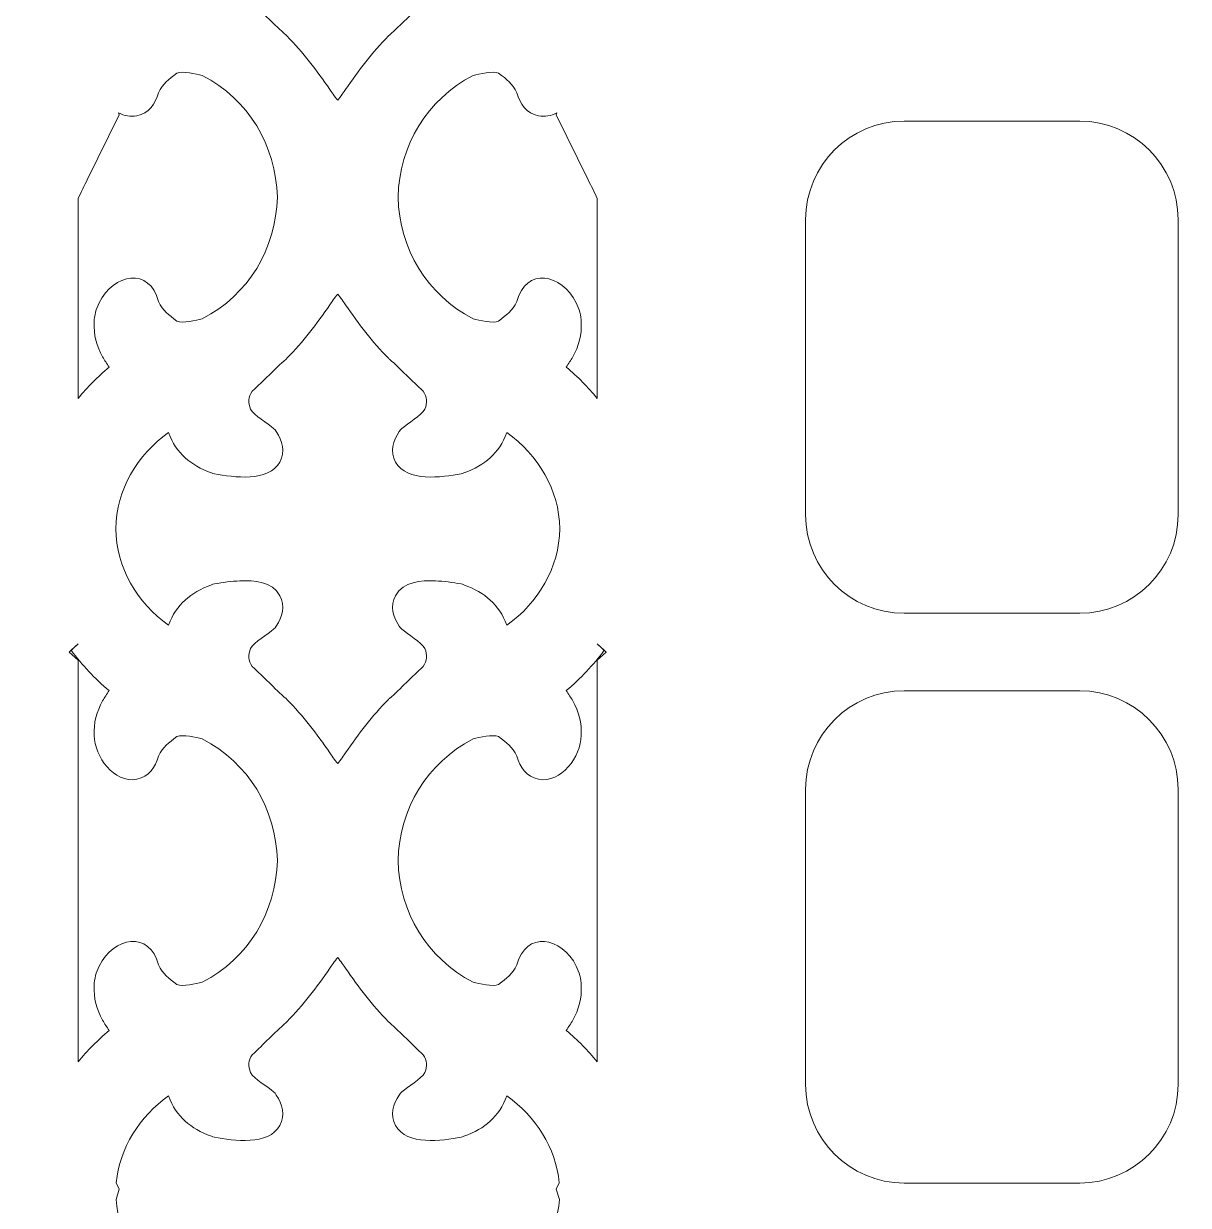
# Model space of a CAD drawing. Header units: centimetres. Extents: x -44 to 44, y -59 to 59.
# Drawn here: x 28.9 to 35.86, y 15.88 to 22.94 of the extents above; entities that cross this region are included whole.
import ezdxf

# ---------------------------------------------------------------- set-up
doc = ezdxf.new("R2010")
doc.units = ezdxf.units.CM
doc.header["$MEASUREMENT"] = 0
doc.layers.add('layer 1', color=7, linetype='Continuous')

msp = doc.modelspace()

# ---------------------------------------------------------------- linework, layer by layer
at = {"layer": 'layer 1', "lineweight": 9}
for points, knots in [([(30.08434, 40.20062), (30.08434, 40.20062), (31.473, 40.20062), (31.473, 40.20062), (31.473, 40.20062), (31.9095, 40.20062), (32.26656, 39.84353), (32.26656, 39.40706), (32.26656, 39.40706), (32.26656, 39.40706), (32.26656, 39.40703), (32.26656, 39.40703), (32.26656, 39.40703), (32.26656, 39.04851), (32.02562, 38.74361), (31.69766, 38.64611), (31.69766, 38.64611), (31.69766, 38.64611), (31.72961, 38.61347), (31.72961, 38.61347), (31.72961, 38.61347), (31.72961, 38.61347), (32.08043, 38.25529), (32.08043, 38.25529), (32.08043, 38.25529), (32.08043, 38.25529), (44.40501, 25.67166), (44.40501, 25.67166), (44.40501, 25.67166), (44.40501, 25.67166), (44.40501, 24.60024), (44.40501, 24.60024), (44.40501, 24.60024), (44.40501, 24.29754), (44.16516, 24.05216), (43.8693, 24.05216), (43.8693, 24.05216), (43.8693, 22.15794), (44.40501, 19.21851), (44.40501, 18.42731), (44.40501, 18.42731), (44.40501, 18.42731), (44.40501, 16.84461), (44.40501, 16.84461), (44.40501, 16.84461), (44.40501, 16.05341), (43.8693, 13.11399), (43.8693, 11.21976), (43.8693, 11.21976), (44.16516, 11.21976), (44.40501, 10.97439), (44.40501, 10.67169), (44.40501, 10.67169), (44.40501, 10.67169), (44.40501, 9.60026), (44.40501, 9.60026), (44.40501, 9.60026), (44.40501, 9.60026), (43.8693, 9.60026), (43.8693, 9.60026), (43.8693, 9.60026), (43.8693, 9.60026), (43.34953, 9.60026), (43.34953, 9.60026), (43.34953, 9.60026), (43.34953, 9.60026), (42.69452, 9.59985), (42.69452, 9.59985), (42.69452, 9.59985), (42.69452, 9.59985), (42.69452, 18.54141), (42.69452, 18.54141), (42.69452, 18.54141), (42.69452, 18.54141), (42.09452, 18.54141), (42.09452, 18.54141), (42.09452, 18.54141), (42.09452, 18.54141), (42.09452, 9.59946), (42.09452, 9.59946), (42.09452, 9.59946), (42.09452, 9.59946), (19.44641, 9.58509), (19.44641, 9.58509), (19.44641, 9.58509), (19.44641, 9.58509), (19.44641, 18.54141), (19.44641, 18.54141), (19.44641, 18.54141), (19.44641, 18.54141), (18.84641, 18.54141), (18.84641, 18.54141), (18.84641, 18.54141), (18.84641, 18.54141), (18.84641, 9.5847), (18.84641, 9.5847), (18.84641, 9.5847), (18.84641, 9.5847), (18.20016, 9.58429), (18.20016, 9.58429), (18.20016, 9.58429), (18.20016, 9.58429), (17.67163, 9.58429), (17.67163, 9.58429), (17.67163, 9.58429), (17.67163, 9.58429), (17.13591, 9.58429), (17.13591, 9.58429), (17.13591, 9.58429), (17.13591, 9.58429), (17.13591, 10.65572), (17.13591, 10.65572), (17.13591, 10.65572), (17.13591, 10.95842), (17.37576, 11.2038), (17.67163, 11.2038), (17.67163, 11.2038), (17.67163, 13.09802), (17.13591, 16.03744), (17.13591, 16.82865), (17.13591, 16.82865), (17.13591, 16.82865), (17.13591, 18.41134), (17.13591, 18.41134), (17.13591, 18.41134), (17.13591, 19.20255), (17.67163, 22.14197), (17.67163, 24.03619), (17.67163, 24.03619), (17.37576, 24.03619), (17.13591, 24.28157), (17.13591, 24.58427), (17.13591, 24.58427), (17.13591, 24.58427), (17.13591, 25.6557), (17.13591, 25.6557), (17.13591, 25.6557), (17.13591, 25.6557), (29.77618, 38.56084), (29.77618, 38.56084), (29.77618, 38.56084), (29.77618, 38.56084), (29.85968, 38.64613), (29.85968, 38.64613), (29.85968, 38.64613), (29.5317, 38.74363), (29.29078, 39.04849), (29.29078, 39.40703), (29.29078, 39.40703), (29.29078, 39.40703), (29.29078, 39.40706), (29.29078, 39.40706), (29.29078, 39.40706), (29.29078, 39.84353), (29.64784, 40.20062), (30.08434, 40.20062)], [0, 0, 0, 0, 0.025, 0.025, 0.025, 0.025, 0.05, 0.05, 0.05, 0.05, 0.075, 0.075, 0.075, 0.075, 0.1, 0.1, 0.1, 0.1, 0.125, 0.125, 0.125, 0.125, 0.15, 0.15, 0.15, 0.15, 0.175, 0.175, 0.175, 0.175, 0.2, 0.2, 0.2, 0.2, 0.225, 0.225, 0.225, 0.225, 0.25, 0.25, 0.25, 0.25, 0.275, 0.275, 0.275, 0.275, 0.3, 0.3, 0.3, 0.3, 0.325, 0.325, 0.325, 0.325, 0.35, 0.35, 0.35, 0.35, 0.375, 0.375, 0.375, 0.375, 0.4, 0.4, 0.4, 0.4, 0.425, 0.425, 0.425, 0.425, 0.45, 0.45, 0.45, 0.45, 0.475, 0.475, 0.475, 0.475, 0.5, 0.5, 0.5, 0.5, 0.525, 0.525, 0.525, 0.525, 0.55, 0.55, 0.55, 0.55, 0.575, 0.575, 0.575, 0.575, 0.6, 0.6, 0.6, 0.6, 0.625, 0.625, 0.625, 0.625, 0.65, 0.65, 0.65, 0.65, 0.675, 0.675, 0.675, 0.675, 0.7, 0.7, 0.7, 0.7, 0.725, 0.725, 0.725, 0.725, 0.75, 0.75, 0.75, 0.75, 0.775, 0.775, 0.775, 0.775, 0.8, 0.8, 0.8, 0.8, 0.825, 0.825, 0.825, 0.825, 0.85, 0.85, 0.85, 0.85, 0.875, 0.875, 0.875, 0.875, 0.9, 0.9, 0.9, 0.9, 0.925, 0.925, 0.925, 0.925, 0.95, 0.95, 0.95, 0.95, 1, 1, 1, 1]), ([(30.77867, 25.28657), (30.7611, 25.26587), (30.73995, 25.2348), (30.73157, 25.22261), (30.73157, 25.22261), (30.65269, 25.10801), (30.57347, 25.00161), (30.47458, 24.90291), (30.47458, 24.90291), (30.47458, 24.90291), (30.47231, 24.90064), (30.47231, 24.90064), (30.47231, 24.90064), (30.47231, 24.90064), (30.46991, 24.89852), (30.46991, 24.89852), (30.46991, 24.89852), (30.40007, 24.83672), (30.33722, 24.76847), (30.2679, 24.70601), (30.2679, 24.70601), (30.24424, 24.67071), (30.24143, 24.63932), (30.25828, 24.59897), (30.25828, 24.59897), (30.27848, 24.56154), (30.36176, 24.51392), (30.39536, 24.48339), (30.39536, 24.48339), (30.39536, 24.48339), (30.4044, 24.47518), (30.4044, 24.47518), (30.4044, 24.47518), (30.4044, 24.47518), (30.41136, 24.46513), (30.41136, 24.46513), (30.41136, 24.46513), (30.44895, 24.41089), (30.46729, 24.34474), (30.43343, 24.28333), (30.43343, 24.28333), (30.36662, 24.16215), (30.15561, 24.19168), (30.04176, 24.21366), (30.04176, 24.21366), (30.04176, 24.21366), (30.03287, 24.21538), (30.03287, 24.21538), (30.03287, 24.21538), (30.03287, 24.21538), (30.02441, 24.21855), (30.02441, 24.21855), (30.02441, 24.21855), (29.89796, 24.26601), (29.81668, 24.33272), (29.76788, 24.45977), (29.76788, 24.45977), (29.58173, 24.32655), (29.45479, 24.11661), (29.45254, 23.88519), (29.45254, 23.88519), (29.45479, 23.65189), (29.58173, 23.44179), (29.76788, 23.30856), (29.76788, 23.30856), (29.81668, 23.43561), (29.89793, 23.50232), (30.02441, 23.54979), (30.02441, 23.54979), (30.02441, 23.54979), (30.03287, 23.55296), (30.03287, 23.55296), (30.03287, 23.55296), (30.03287, 23.55296), (30.04176, 23.55467), (30.04176, 23.55467), (30.04176, 23.55467), (30.09156, 23.56429), (30.14428, 23.57106), (30.19487, 23.57338), (30.19487, 23.57338), (30.28001, 23.57726), (30.38704, 23.56918), (30.43343, 23.48499), (30.43343, 23.48499), (30.46729, 23.42357), (30.44895, 23.35744), (30.41134, 23.30321), (30.41134, 23.30321), (30.41134, 23.30321), (30.4044, 23.29318), (30.4044, 23.29318), (30.4044, 23.29318), (30.4044, 23.29318), (30.39536, 23.28497), (30.39536, 23.28497), (30.39536, 23.28497), (30.36178, 23.25444), (30.27848, 23.20678), (30.25826, 23.16934), (30.25826, 23.16934), (30.24143, 23.12901), (30.24424, 23.09762), (30.2679, 23.06233), (30.2679, 23.06233), (30.33722, 22.99986), (30.40007, 22.93161), (30.46991, 22.86981), (30.46991, 22.86981), (30.46991, 22.86981), (30.47231, 22.86769), (30.47231, 22.86769), (30.47231, 22.86769), (30.47231, 22.86769), (30.47458, 22.86542), (30.47458, 22.86542), (30.47458, 22.86542), (30.57347, 22.76672), (30.65269, 22.66033), (30.73157, 22.54573), (30.73157, 22.54573), (30.73995, 22.53354), (30.7611, 22.50246), (30.77867, 22.48176), (30.77867, 22.48176), (30.79624, 22.50246), (30.81739, 22.53354), (30.82577, 22.54573), (30.82577, 22.54573), (30.90465, 22.66033), (30.98387, 22.76672), (31.08276, 22.86542), (31.08276, 22.86542), (31.08276, 22.86542), (31.08503, 22.86769), (31.08503, 22.86769), (31.08503, 22.86769), (31.08503, 22.86769), (31.08743, 22.86981), (31.08743, 22.86981), (31.08743, 22.86981), (31.15727, 22.93161), (31.22012, 22.99986), (31.28944, 23.06233), (31.28944, 23.06233), (31.3131, 23.09762), (31.31591, 23.12901), (31.29908, 23.16934), (31.29908, 23.16934), (31.27886, 23.20678), (31.19556, 23.25444), (31.16198, 23.28497), (31.16198, 23.28497), (31.16198, 23.28497), (31.15294, 23.29318), (31.15294, 23.29318), (31.15294, 23.29318), (31.15294, 23.29318), (31.146, 23.30321), (31.146, 23.30321), (31.146, 23.30321), (31.10839, 23.35744), (31.09005, 23.42357), (31.12391, 23.48499), (31.12391, 23.48499), (31.1703, 23.56918), (31.27733, 23.57726), (31.36247, 23.57338), (31.36247, 23.57338), (31.41306, 23.57106), (31.46578, 23.56429), (31.51558, 23.55467), (31.51558, 23.55467), (31.51558, 23.55467), (31.52447, 23.55296), (31.52447, 23.55296), (31.52447, 23.55296), (31.52447, 23.55296), (31.53293, 23.54979), (31.53293, 23.54979), (31.53293, 23.54979), (31.65941, 23.50232), (31.74066, 23.43561), (31.78946, 23.30856), (31.78946, 23.30856), (31.97561, 23.44179), (32.10255, 23.65189), (32.1048, 23.88519), (32.1048, 23.88519), (32.10255, 24.11661), (31.97561, 24.32655), (31.78946, 24.45977), (31.78946, 24.45977), (31.74066, 24.33272), (31.65938, 24.26601), (31.53293, 24.21855), (31.53293, 24.21855), (31.53293, 24.21855), (31.52447, 24.21538), (31.52447, 24.21538), (31.52447, 24.21538), (31.52447, 24.21538), (31.51558, 24.21366), (31.51558, 24.21366), (31.51558, 24.21366), (31.40173, 24.19168), (31.19072, 24.16215), (31.12391, 24.28333), (31.12391, 24.28333), (31.09005, 24.34474), (31.10839, 24.41089), (31.14598, 24.46513), (31.14598, 24.46513), (31.14598, 24.46513), (31.15294, 24.47518), (31.15294, 24.47518), (31.15294, 24.47518), (31.15294, 24.47518), (31.16198, 24.48339), (31.16198, 24.48339), (31.16198, 24.48339), (31.19558, 24.51392), (31.27886, 24.56154), (31.29906, 24.59897), (31.29906, 24.59897), (31.31591, 24.63932), (31.3131, 24.67071), (31.28944, 24.70601), (31.28944, 24.70601), (31.22012, 24.76847), (31.15727, 24.83672), (31.08743, 24.89852), (31.08743, 24.89852), (31.08743, 24.89852), (31.08503, 24.90064), (31.08503, 24.90064), (31.08503, 24.90064), (31.08503, 24.90064), (31.08276, 24.90291), (31.08276, 24.90291), (31.08276, 24.90291), (30.98387, 25.00161), (30.90465, 25.10801), (30.82577, 25.22261), (30.82577, 25.22261), (30.81739, 25.2348), (30.79624, 25.26587), (30.77867, 25.28657)], [0, 0, 0, 0, 0.015873, 0.015873, 0.015873, 0.015873, 0.031746, 0.031746, 0.031746, 0.031746, 0.047619, 0.047619, 0.047619, 0.047619, 0.0634921, 0.0634921, 0.0634921, 0.0634921, 0.0793651, 0.0793651, 0.0793651, 0.0793651, 0.0952381, 0.0952381, 0.0952381, 0.0952381, 0.1111111, 0.1111111, 0.1111111, 0.1111111, 0.1269841, 0.1269841, 0.1269841, 0.1269841, 0.1428571, 0.1428571, 0.1428571, 0.1428571, 0.1587302, 0.1587302, 0.1587302, 0.1587302, 0.1746032, 0.1746032, 0.1746032, 0.1746032, 0.1904762, 0.1904762, 0.1904762, 0.1904762, 0.2063492, 0.2063492, 0.2063492, 0.2063492, 0.2222222, 0.2222222, 0.2222222, 0.2222222, 0.2380952, 0.2380952, 0.2380952, 0.2380952, 0.2539683, 0.2539683, 0.2539683, 0.2539683, 0.2698413, 0.2698413, 0.2698413, 0.2698413, 0.2857143, 0.2857143, 0.2857143, 0.2857143, 0.3015873, 0.3015873, 0.3015873, 0.3015873, 0.3174603, 0.3174603, 0.3174603, 0.3174603, 0.3333333, 0.3333333, 0.3333333, 0.3333333, 0.3492063, 0.3492063, 0.3492063, 0.3492063, 0.3650794, 0.3650794, 0.3650794, 0.3650794, 0.3809524, 0.3809524, 0.3809524, 0.3809524, 0.3968254, 0.3968254, 0.3968254, 0.3968254, 0.4126984, 0.4126984, 0.4126984, 0.4126984, 0.4285714, 0.4285714, 0.4285714, 0.4285714, 0.4444444, 0.4444444, 0.4444444, 0.4444444, 0.4603175, 0.4603175, 0.4603175, 0.4603175, 0.4761905, 0.4761905, 0.4761905, 0.4761905, 0.4920635, 0.4920635, 0.4920635, 0.4920635, 0.5079365, 0.5079365, 0.5079365, 0.5079365, 0.5238095, 0.5238095, 0.5238095, 0.5238095, 0.5396825, 0.5396825, 0.5396825, 0.5396825, 0.5555556, 0.5555556, 0.5555556, 0.5555556, 0.5714286, 0.5714286, 0.5714286, 0.5714286, 0.5873016, 0.5873016, 0.5873016, 0.5873016, 0.6031746, 0.6031746, 0.6031746, 0.6031746, 0.6190476, 0.6190476, 0.6190476, 0.6190476, 0.6349206, 0.6349206, 0.6349206, 0.6349206, 0.6507937, 0.6507937, 0.6507937, 0.6507937, 0.6666667, 0.6666667, 0.6666667, 0.6666667, 0.6825397, 0.6825397, 0.6825397, 0.6825397, 0.6984127, 0.6984127, 0.6984127, 0.6984127, 0.7142857, 0.7142857, 0.7142857, 0.7142857, 0.7301587, 0.7301587, 0.7301587, 0.7301587, 0.7460317, 0.7460317, 0.7460317, 0.7460317, 0.7619048, 0.7619048, 0.7619048, 0.7619048, 0.7777778, 0.7777778, 0.7777778, 0.7777778, 0.7936508, 0.7936508, 0.7936508, 0.7936508, 0.8095238, 0.8095238, 0.8095238, 0.8095238, 0.8253968, 0.8253968, 0.8253968, 0.8253968, 0.8412698, 0.8412698, 0.8412698, 0.8412698, 0.8571429, 0.8571429, 0.8571429, 0.8571429, 0.8730159, 0.8730159, 0.8730159, 0.8730159, 0.8888889, 0.8888889, 0.8888889, 0.8888889, 0.9047619, 0.9047619, 0.9047619, 0.9047619, 0.9206349, 0.9206349, 0.9206349, 0.9206349, 0.9365079, 0.9365079, 0.9365079, 0.9365079, 0.952381, 0.952381, 0.952381, 0.952381, 0.968254, 0.968254, 0.968254, 0.968254, 1, 1, 1, 1]), ([(29.22803, 20.69953), (29.28317, 20.76701), (29.34493, 20.82988), (29.41358, 20.88756), (29.41358, 20.88756), (29.40032, 20.90762), (29.38547, 20.92832), (29.37463, 20.94806), (29.37463, 20.94806), (29.33901, 21.0129), (29.31947, 21.08102), (29.32412, 21.15536), (29.32412, 21.15536), (29.32493, 21.1956), (29.33616, 21.23556), (29.35378, 21.27161), (29.35378, 21.27161), (29.43932, 21.44661), (29.65643, 21.48579), (29.70808, 21.27881), (29.70808, 21.27881), (29.73698, 21.22146), (29.76741, 21.20124), (29.81764, 21.16166), (29.81764, 21.16166), (29.85296, 21.14792), (29.93166, 21.16556), (29.96985, 21.17597), (29.96985, 21.17597), (30.24741, 21.32012), (30.40896, 21.59241), (30.41848, 21.90255), (30.41848, 21.90255), (30.40896, 22.21266), (30.24741, 22.48498), (29.96985, 22.62913), (29.96985, 22.62913), (29.93166, 22.63954), (29.85298, 22.65714), (29.81764, 22.64344), (29.81764, 22.64344), (29.76739, 22.6038), (29.73692, 22.58355), (29.70797, 22.52608), (29.70797, 22.52608), (29.69113, 22.46051), (29.65084, 22.40295), (29.57972, 22.38874), (29.57972, 22.38874), (29.54055, 22.38092), (29.50326, 22.38851), (29.46986, 22.40625), (29.46986, 22.40625), (29.46986, 22.40625), (29.47393, 22.39341), (29.47393, 22.39341), (29.47393, 22.39341), (29.47393, 22.39341), (29.28276, 22.00635), (29.28276, 22.00635), (29.28276, 22.00635), (29.26504, 21.97044), (29.24563, 21.9327), (29.22803, 21.89473), (29.22803, 21.89473), (29.22803, 21.89473), (29.22803, 20.69953), (29.22803, 20.69953)], [0, 0, 0, 0, 0.0555556, 0.0555556, 0.0555556, 0.0555556, 0.1111111, 0.1111111, 0.1111111, 0.1111111, 0.1666667, 0.1666667, 0.1666667, 0.1666667, 0.2222222, 0.2222222, 0.2222222, 0.2222222, 0.2777778, 0.2777778, 0.2777778, 0.2777778, 0.3333333, 0.3333333, 0.3333333, 0.3333333, 0.3888889, 0.3888889, 0.3888889, 0.3888889, 0.4444444, 0.4444444, 0.4444444, 0.4444444, 0.5, 0.5, 0.5, 0.5, 0.5555556, 0.5555556, 0.5555556, 0.5555556, 0.6111111, 0.6111111, 0.6111111, 0.6111111, 0.6666667, 0.6666667, 0.6666667, 0.6666667, 0.7222222, 0.7222222, 0.7222222, 0.7222222, 0.7777778, 0.7777778, 0.7777778, 0.7777778, 0.8333333, 0.8333333, 0.8333333, 0.8333333, 0.8888889, 0.8888889, 0.8888889, 0.8888889, 1, 1, 1, 1]), ([(32.32931, 20.69953), (32.27417, 20.76701), (32.21241, 20.82988), (32.14376, 20.88756), (32.14376, 20.88756), (32.15702, 20.90762), (32.17187, 20.92832), (32.18271, 20.94806), (32.18271, 20.94806), (32.21833, 21.0129), (32.23787, 21.08102), (32.23322, 21.15536), (32.23322, 21.15536), (32.23241, 21.1956), (32.22118, 21.23556), (32.20356, 21.27161), (32.20356, 21.27161), (32.11802, 21.44661), (31.90091, 21.48579), (31.84926, 21.27881), (31.84926, 21.27881), (31.82036, 21.22146), (31.78993, 21.20124), (31.7397, 21.16166), (31.7397, 21.16166), (31.70438, 21.14792), (31.62568, 21.16556), (31.58749, 21.17597), (31.58749, 21.17597), (31.30993, 21.32012), (31.14838, 21.59241), (31.13886, 21.90255), (31.13886, 21.90255), (31.14838, 22.21266), (31.30993, 22.48498), (31.58749, 22.62913), (31.58749, 22.62913), (31.62568, 22.63954), (31.70436, 22.65714), (31.7397, 22.64344), (31.7397, 22.64344), (31.78995, 22.6038), (31.82042, 22.58355), (31.84937, 22.52608), (31.84937, 22.52608), (31.86621, 22.46051), (31.9065, 22.40295), (31.97762, 22.38874), (31.97762, 22.38874), (32.01679, 22.38092), (32.05408, 22.38851), (32.08748, 22.40625), (32.08748, 22.40625), (32.08748, 22.40625), (32.08341, 22.39341), (32.08341, 22.39341), (32.08341, 22.39341), (32.08341, 22.39341), (32.27458, 22.00635), (32.27458, 22.00635), (32.27458, 22.00635), (32.2923, 21.97044), (32.31171, 21.9327), (32.32931, 21.89473), (32.32931, 21.89473), (32.32931, 21.89473), (32.32931, 20.69953), (32.32931, 20.69953)], [0, 0, 0, 0, 0.0555556, 0.0555556, 0.0555556, 0.0555556, 0.1111111, 0.1111111, 0.1111111, 0.1111111, 0.1666667, 0.1666667, 0.1666667, 0.1666667, 0.2222222, 0.2222222, 0.2222222, 0.2222222, 0.2777778, 0.2777778, 0.2777778, 0.2777778, 0.3333333, 0.3333333, 0.3333333, 0.3333333, 0.3888889, 0.3888889, 0.3888889, 0.3888889, 0.4444444, 0.4444444, 0.4444444, 0.4444444, 0.5, 0.5, 0.5, 0.5, 0.5555556, 0.5555556, 0.5555556, 0.5555556, 0.6111111, 0.6111111, 0.6111111, 0.6111111, 0.6666667, 0.6666667, 0.6666667, 0.6666667, 0.7222222, 0.7222222, 0.7222222, 0.7222222, 0.7777778, 0.7777778, 0.7777778, 0.7777778, 0.8333333, 0.8333333, 0.8333333, 0.8333333, 0.8888889, 0.8888889, 0.8888889, 0.8888889, 1, 1, 1, 1]), ([(35.21063, 19.41628), (34.80495, 19.41628), (34.16149, 19.41628), (34.16149, 19.41628), (34.16149, 19.41628), (34.16149, 19.41628), (34.16149, 19.41628), (34.16149, 19.41628), (34.16149, 19.41628), (33.83801, 19.41628), (33.57334, 19.68096), (33.57334, 20.00443), (33.57334, 20.00443), (33.57334, 20.00443), (33.57334, 20.00443), (33.57334, 20.00443), (33.57334, 20.00443), (33.57334, 20.00443), (33.57334, 21.76888), (33.57334, 21.76888), (33.57334, 21.76888), (33.57334, 21.76888), (33.57334, 21.76888), (33.57334, 21.76888), (33.57334, 21.76888), (33.57334, 22.09234), (33.83803, 22.35701), (34.16149, 22.35701), (34.16149, 22.35701), (34.16149, 22.35701), (34.80495, 22.35701), (35.21063, 22.35701), (35.21063, 22.35701), (35.21063, 22.35701), (35.21063, 22.35701), (35.21063, 22.35701), (35.21063, 22.35701), (35.5341, 22.35701), (35.79876, 22.09234), (35.79876, 21.76888), (35.79876, 21.76888), (35.79876, 21.76888), (35.79876, 21.76888), (35.79876, 21.76888), (35.79876, 21.76888), (35.79876, 21.76888), (35.79876, 20.00443), (35.79876, 20.00443), (35.79876, 20.00443), (35.79876, 20.00443), (35.79876, 20.00443), (35.79876, 20.00443), (35.79876, 20.00443), (35.79876, 19.68096), (35.5341, 19.41628), (35.21063, 19.41628)], [0, 0, 0, 0, 0.0666667, 0.0666667, 0.0666667, 0.0666667, 0.1333333, 0.1333333, 0.1333333, 0.1333333, 0.2, 0.2, 0.2, 0.2, 0.2666667, 0.2666667, 0.2666667, 0.2666667, 0.3333333, 0.3333333, 0.3333333, 0.3333333, 0.4, 0.4, 0.4, 0.4, 0.4666667, 0.4666667, 0.4666667, 0.4666667, 0.5333333, 0.5333333, 0.5333333, 0.5333333, 0.6, 0.6, 0.6, 0.6, 0.6666667, 0.6666667, 0.6666667, 0.6666667, 0.7333333, 0.7333333, 0.7333333, 0.7333333, 0.8, 0.8, 0.8, 0.8, 0.8666667, 0.8666667, 0.8666667, 0.8666667, 1, 1, 1, 1]), ([(30.77867, 21.32331), (30.7611, 21.30259), (30.73995, 21.27152), (30.73155, 21.25935), (30.73155, 21.25935), (30.65267, 21.14475), (30.57347, 21.03836), (30.47458, 20.93966), (30.47458, 20.93966), (30.47458, 20.93966), (30.47231, 20.93741), (30.47231, 20.93741), (30.47231, 20.93741), (30.47231, 20.93741), (30.46991, 20.93529), (30.46991, 20.93529), (30.46991, 20.93529), (30.40007, 20.87349), (30.33722, 20.80524), (30.2679, 20.74277), (30.2679, 20.74277), (30.24424, 20.70746), (30.24143, 20.67606), (30.25826, 20.63571), (30.25826, 20.63571), (30.27851, 20.59828), (30.36173, 20.55069), (30.39531, 20.52019), (30.39531, 20.52019), (30.39531, 20.52019), (30.40438, 20.51196), (30.40438, 20.51196), (30.40438, 20.51196), (30.40438, 20.51196), (30.41136, 20.50189), (30.41136, 20.50189), (30.41136, 20.50189), (30.44895, 20.44766), (30.46729, 20.38153), (30.43343, 20.32009), (30.43343, 20.32009), (30.3666, 20.19887), (30.15572, 20.22851), (30.04187, 20.25036), (30.04187, 20.25036), (30.04187, 20.25036), (30.03291, 20.25208), (30.03291, 20.25208), (30.03291, 20.25208), (30.03291, 20.25208), (30.02438, 20.25527), (30.02438, 20.25527), (30.02438, 20.25527), (29.89793, 20.30276), (29.81668, 20.36946), (29.76788, 20.49651), (29.76788, 20.49651), (29.58176, 20.36329), (29.45479, 20.15338), (29.45254, 19.92195), (29.45254, 19.92195), (29.45479, 19.68866), (29.58173, 19.47855), (29.76788, 19.34531), (29.76788, 19.34531), (29.81668, 19.47236), (29.89793, 19.53909), (30.02441, 19.58655), (30.02441, 19.58655), (30.02441, 19.58655), (30.03291, 19.58974), (30.03291, 19.58974), (30.03291, 19.58974), (30.03291, 19.58974), (30.04181, 19.59146), (30.04181, 19.59146), (30.04181, 19.59146), (30.09163, 19.60104), (30.14428, 19.60783), (30.19487, 19.61012), (30.19487, 19.61012), (30.28003, 19.614), (30.38704, 19.60592), (30.43343, 19.52173), (30.43343, 19.52173), (30.46729, 19.46031), (30.44895, 19.39419), (30.41134, 19.33995), (30.41134, 19.33995), (30.41134, 19.33995), (30.40438, 19.32992), (30.40438, 19.32992), (30.40438, 19.32992), (30.40438, 19.32992), (30.39536, 19.32171), (30.39536, 19.32171), (30.39536, 19.32171), (30.36176, 19.29118), (30.27848, 19.24354), (30.25826, 19.20611), (30.25826, 19.20611), (30.24143, 19.16578), (30.24424, 19.13439), (30.2679, 19.09907), (30.2679, 19.09907), (30.33722, 19.03661), (30.40009, 18.96836), (30.46991, 18.90656), (30.46991, 18.90656), (30.46991, 18.90656), (30.47231, 18.90444), (30.47231, 18.90444), (30.47231, 18.90444), (30.47231, 18.90444), (30.47458, 18.90216), (30.47458, 18.90216), (30.47458, 18.90216), (30.57347, 18.80349), (30.65267, 18.69709), (30.73155, 18.58249), (30.73155, 18.58249), (30.73995, 18.57032), (30.7611, 18.53925), (30.77867, 18.51853), (30.77867, 18.51853), (30.79624, 18.53925), (30.81739, 18.57032), (30.82579, 18.58249), (30.82579, 18.58249), (30.90467, 18.69709), (30.98387, 18.80349), (31.08276, 18.90216), (31.08276, 18.90216), (31.08276, 18.90216), (31.08503, 18.90444), (31.08503, 18.90444), (31.08503, 18.90444), (31.08503, 18.90444), (31.08743, 18.90656), (31.08743, 18.90656), (31.08743, 18.90656), (31.15725, 18.96836), (31.22012, 19.03661), (31.28944, 19.09907), (31.28944, 19.09907), (31.3131, 19.13439), (31.31591, 19.16578), (31.29908, 19.20611), (31.29908, 19.20611), (31.27886, 19.24354), (31.19558, 19.29118), (31.16198, 19.32171), (31.16198, 19.32171), (31.16198, 19.32171), (31.15296, 19.32992), (31.15296, 19.32992), (31.15296, 19.32992), (31.15296, 19.32992), (31.146, 19.33995), (31.146, 19.33995), (31.146, 19.33995), (31.10839, 19.39419), (31.09005, 19.46031), (31.12391, 19.52173), (31.12391, 19.52173), (31.1703, 19.60592), (31.27731, 19.614), (31.36247, 19.61012), (31.36247, 19.61012), (31.41306, 19.60783), (31.46571, 19.60104), (31.51553, 19.59146), (31.51553, 19.59146), (31.51553, 19.59146), (31.52443, 19.58974), (31.52443, 19.58974), (31.52443, 19.58974), (31.52443, 19.58974), (31.53293, 19.58655), (31.53293, 19.58655), (31.53293, 19.58655), (31.65941, 19.53909), (31.74066, 19.47236), (31.78946, 19.34531), (31.78946, 19.34531), (31.97561, 19.47855), (32.10255, 19.68866), (32.1048, 19.92195), (32.1048, 19.92195), (32.10255, 20.15338), (31.97558, 20.36329), (31.78946, 20.49651), (31.78946, 20.49651), (31.74066, 20.36946), (31.65941, 20.30276), (31.53296, 20.25527), (31.53296, 20.25527), (31.53296, 20.25527), (31.52443, 20.25208), (31.52443, 20.25208), (31.52443, 20.25208), (31.52443, 20.25208), (31.51547, 20.25036), (31.51547, 20.25036), (31.51547, 20.25036), (31.40162, 20.22851), (31.19074, 20.19887), (31.12391, 20.32009), (31.12391, 20.32009), (31.09005, 20.38153), (31.10839, 20.44766), (31.14598, 20.50189), (31.14598, 20.50189), (31.14598, 20.50189), (31.15296, 20.51196), (31.15296, 20.51196), (31.15296, 20.51196), (31.15296, 20.51196), (31.16203, 20.52019), (31.16203, 20.52019), (31.16203, 20.52019), (31.19561, 20.55069), (31.27883, 20.59828), (31.29908, 20.63571), (31.29908, 20.63571), (31.31591, 20.67606), (31.3131, 20.70746), (31.28944, 20.74277), (31.28944, 20.74277), (31.22012, 20.80524), (31.15727, 20.87349), (31.08743, 20.93529), (31.08743, 20.93529), (31.08743, 20.93529), (31.08503, 20.93741), (31.08503, 20.93741), (31.08503, 20.93741), (31.08503, 20.93741), (31.08276, 20.93966), (31.08276, 20.93966), (31.08276, 20.93966), (30.98387, 21.03836), (30.90467, 21.14475), (30.82579, 21.25935), (30.82579, 21.25935), (30.81739, 21.27152), (30.79624, 21.30259), (30.77867, 21.32331)], [0, 0, 0, 0, 0.015873, 0.015873, 0.015873, 0.015873, 0.031746, 0.031746, 0.031746, 0.031746, 0.047619, 0.047619, 0.047619, 0.047619, 0.0634921, 0.0634921, 0.0634921, 0.0634921, 0.0793651, 0.0793651, 0.0793651, 0.0793651, 0.0952381, 0.0952381, 0.0952381, 0.0952381, 0.1111111, 0.1111111, 0.1111111, 0.1111111, 0.1269841, 0.1269841, 0.1269841, 0.1269841, 0.1428571, 0.1428571, 0.1428571, 0.1428571, 0.1587302, 0.1587302, 0.1587302, 0.1587302, 0.1746032, 0.1746032, 0.1746032, 0.1746032, 0.1904762, 0.1904762, 0.1904762, 0.1904762, 0.2063492, 0.2063492, 0.2063492, 0.2063492, 0.2222222, 0.2222222, 0.2222222, 0.2222222, 0.2380952, 0.2380952, 0.2380952, 0.2380952, 0.2539683, 0.2539683, 0.2539683, 0.2539683, 0.2698413, 0.2698413, 0.2698413, 0.2698413, 0.2857143, 0.2857143, 0.2857143, 0.2857143, 0.3015873, 0.3015873, 0.3015873, 0.3015873, 0.3174603, 0.3174603, 0.3174603, 0.3174603, 0.3333333, 0.3333333, 0.3333333, 0.3333333, 0.3492063, 0.3492063, 0.3492063, 0.3492063, 0.3650794, 0.3650794, 0.3650794, 0.3650794, 0.3809524, 0.3809524, 0.3809524, 0.3809524, 0.3968254, 0.3968254, 0.3968254, 0.3968254, 0.4126984, 0.4126984, 0.4126984, 0.4126984, 0.4285714, 0.4285714, 0.4285714, 0.4285714, 0.4444444, 0.4444444, 0.4444444, 0.4444444, 0.4603175, 0.4603175, 0.4603175, 0.4603175, 0.4761905, 0.4761905, 0.4761905, 0.4761905, 0.4920635, 0.4920635, 0.4920635, 0.4920635, 0.5079365, 0.5079365, 0.5079365, 0.5079365, 0.5238095, 0.5238095, 0.5238095, 0.5238095, 0.5396825, 0.5396825, 0.5396825, 0.5396825, 0.5555556, 0.5555556, 0.5555556, 0.5555556, 0.5714286, 0.5714286, 0.5714286, 0.5714286, 0.5873016, 0.5873016, 0.5873016, 0.5873016, 0.6031746, 0.6031746, 0.6031746, 0.6031746, 0.6190476, 0.6190476, 0.6190476, 0.6190476, 0.6349206, 0.6349206, 0.6349206, 0.6349206, 0.6507937, 0.6507937, 0.6507937, 0.6507937, 0.6666667, 0.6666667, 0.6666667, 0.6666667, 0.6825397, 0.6825397, 0.6825397, 0.6825397, 0.6984127, 0.6984127, 0.6984127, 0.6984127, 0.7142857, 0.7142857, 0.7142857, 0.7142857, 0.7301587, 0.7301587, 0.7301587, 0.7301587, 0.7460317, 0.7460317, 0.7460317, 0.7460317, 0.7619048, 0.7619048, 0.7619048, 0.7619048, 0.7777778, 0.7777778, 0.7777778, 0.7777778, 0.7936508, 0.7936508, 0.7936508, 0.7936508, 0.8095238, 0.8095238, 0.8095238, 0.8095238, 0.8253968, 0.8253968, 0.8253968, 0.8253968, 0.8412698, 0.8412698, 0.8412698, 0.8412698, 0.8571429, 0.8571429, 0.8571429, 0.8571429, 0.8730159, 0.8730159, 0.8730159, 0.8730159, 0.8888889, 0.8888889, 0.8888889, 0.8888889, 0.9047619, 0.9047619, 0.9047619, 0.9047619, 0.9206349, 0.9206349, 0.9206349, 0.9206349, 0.9365079, 0.9365079, 0.9365079, 0.9365079, 0.952381, 0.952381, 0.952381, 0.952381, 0.968254, 0.968254, 0.968254, 0.968254, 1, 1, 1, 1]), ([(29.22803, 16.73621), (29.28319, 16.80371), (29.34493, 16.8666), (29.41361, 16.92429), (29.41361, 16.92429), (29.40034, 16.94436), (29.38547, 16.96506), (29.37463, 16.9848), (29.37463, 16.9848), (29.33901, 17.04964), (29.31947, 17.11774), (29.32412, 17.19208), (29.32412, 17.19208), (29.32493, 17.2323), (29.33614, 17.27224), (29.35373, 17.30826), (29.35373, 17.30826), (29.43923, 17.48336), (29.65643, 17.52259), (29.70808, 17.31555), (29.70808, 17.31555), (29.73698, 17.25823), (29.76741, 17.238), (29.81762, 17.1984), (29.81762, 17.1984), (29.85296, 17.18471), (29.93166, 17.2023), (29.96985, 17.21271), (29.96985, 17.21271), (30.24741, 17.35686), (30.40896, 17.62918), (30.41848, 17.93929), (30.41848, 17.93929), (30.40896, 18.24943), (30.24741, 18.52172), (29.96985, 18.66587), (29.96985, 18.66587), (29.93166, 18.67629), (29.85293, 18.69392), (29.81766, 18.68019), (29.81766, 18.68019), (29.76735, 18.64054), (29.73692, 18.62034), (29.70799, 18.56282), (29.70799, 18.56282), (29.69115, 18.49725), (29.65086, 18.43969), (29.57974, 18.42549), (29.57974, 18.42549), (29.44181, 18.39795), (29.32693, 18.56141), (29.32412, 18.68642), (29.32412, 18.68642), (29.31945, 18.76078), (29.33901, 18.82892), (29.37463, 18.89379), (29.37463, 18.89379), (29.38543, 18.91346), (29.40023, 18.93407), (29.41356, 18.9543), (29.41356, 18.9543), (29.32721, 19.02686), (29.25178, 19.1076), (29.18672, 19.19539), (29.18672, 19.19539), (29.18672, 19.19539), (29.22803, 19.2336), (29.22803, 19.2336), (29.22803, 19.2336), (29.22803, 19.2336), (29.17541, 19.18494), (29.17541, 19.18494), (29.17541, 19.18494), (29.17541, 19.18494), (29.22803, 19.13627), (29.22803, 19.13627), (29.22803, 19.13627), (29.22803, 19.13627), (29.22803, 16.73621), (29.22803, 16.73621)], [0, 0, 0, 0, 0.047619, 0.047619, 0.047619, 0.047619, 0.0952381, 0.0952381, 0.0952381, 0.0952381, 0.1428571, 0.1428571, 0.1428571, 0.1428571, 0.1904762, 0.1904762, 0.1904762, 0.1904762, 0.2380952, 0.2380952, 0.2380952, 0.2380952, 0.2857143, 0.2857143, 0.2857143, 0.2857143, 0.3333333, 0.3333333, 0.3333333, 0.3333333, 0.3809524, 0.3809524, 0.3809524, 0.3809524, 0.4285714, 0.4285714, 0.4285714, 0.4285714, 0.4761905, 0.4761905, 0.4761905, 0.4761905, 0.5238095, 0.5238095, 0.5238095, 0.5238095, 0.5714286, 0.5714286, 0.5714286, 0.5714286, 0.6190476, 0.6190476, 0.6190476, 0.6190476, 0.6666667, 0.6666667, 0.6666667, 0.6666667, 0.7142857, 0.7142857, 0.7142857, 0.7142857, 0.7619048, 0.7619048, 0.7619048, 0.7619048, 0.8095238, 0.8095238, 0.8095238, 0.8095238, 0.8571429, 0.8571429, 0.8571429, 0.8571429, 0.9047619, 0.9047619, 0.9047619, 0.9047619, 1, 1, 1, 1]), ([(32.32931, 16.73621), (32.27415, 16.80371), (32.21241, 16.8666), (32.14373, 16.92429), (32.14373, 16.92429), (32.157, 16.94436), (32.17187, 16.96506), (32.18271, 16.9848), (32.18271, 16.9848), (32.21833, 17.04964), (32.23787, 17.11774), (32.23322, 17.19208), (32.23322, 17.19208), (32.23241, 17.2323), (32.2212, 17.27224), (32.20361, 17.30826), (32.20361, 17.30826), (32.11811, 17.48336), (31.90091, 17.52259), (31.84926, 17.31555), (31.84926, 17.31555), (31.82036, 17.25823), (31.78993, 17.238), (31.73972, 17.1984), (31.73972, 17.1984), (31.70438, 17.18471), (31.62568, 17.2023), (31.58749, 17.21271), (31.58749, 17.21271), (31.30993, 17.35686), (31.14838, 17.62918), (31.13886, 17.93929), (31.13886, 17.93929), (31.14838, 18.24943), (31.30993, 18.52172), (31.58749, 18.66587), (31.58749, 18.66587), (31.62568, 18.67629), (31.70441, 18.69392), (31.73968, 18.68019), (31.73968, 18.68019), (31.78999, 18.64054), (31.82042, 18.62034), (31.84935, 18.56282), (31.84935, 18.56282), (31.86619, 18.49725), (31.90648, 18.43969), (31.9776, 18.42549), (31.9776, 18.42549), (32.11553, 18.39795), (32.23041, 18.56141), (32.23322, 18.68642), (32.23322, 18.68642), (32.23789, 18.76078), (32.21833, 18.82892), (32.18271, 18.89379), (32.18271, 18.89379), (32.17191, 18.91346), (32.15711, 18.93407), (32.14378, 18.9543), (32.14378, 18.9543), (32.23013, 19.02686), (32.30556, 19.1076), (32.37062, 19.19539), (32.37062, 19.19539), (32.37062, 19.19539), (32.32931, 19.2336), (32.32931, 19.2336), (32.32931, 19.2336), (32.32931, 19.2336), (32.38193, 19.18494), (32.38193, 19.18494), (32.38193, 19.18494), (32.38193, 19.18494), (32.32931, 19.13627), (32.32931, 19.13627), (32.32931, 19.13627), (32.32931, 19.13627), (32.32931, 16.73621), (32.32931, 16.73621)], [0, 0, 0, 0, 0.047619, 0.047619, 0.047619, 0.047619, 0.0952381, 0.0952381, 0.0952381, 0.0952381, 0.1428571, 0.1428571, 0.1428571, 0.1428571, 0.1904762, 0.1904762, 0.1904762, 0.1904762, 0.2380952, 0.2380952, 0.2380952, 0.2380952, 0.2857143, 0.2857143, 0.2857143, 0.2857143, 0.3333333, 0.3333333, 0.3333333, 0.3333333, 0.3809524, 0.3809524, 0.3809524, 0.3809524, 0.4285714, 0.4285714, 0.4285714, 0.4285714, 0.4761905, 0.4761905, 0.4761905, 0.4761905, 0.5238095, 0.5238095, 0.5238095, 0.5238095, 0.5714286, 0.5714286, 0.5714286, 0.5714286, 0.6190476, 0.6190476, 0.6190476, 0.6190476, 0.6666667, 0.6666667, 0.6666667, 0.6666667, 0.7142857, 0.7142857, 0.7142857, 0.7142857, 0.7619048, 0.7619048, 0.7619048, 0.7619048, 0.8095238, 0.8095238, 0.8095238, 0.8095238, 0.8571429, 0.8571429, 0.8571429, 0.8571429, 0.9047619, 0.9047619, 0.9047619, 0.9047619, 1, 1, 1, 1]), ([(35.21063, 16.01289), (34.80495, 16.01289), (34.16149, 16.01289), (34.16149, 16.01289), (34.16149, 16.01289), (34.16149, 16.01289), (34.16149, 16.01289), (34.16149, 16.01289), (34.16149, 16.01289), (33.83801, 16.01289), (33.57334, 16.27755), (33.57334, 16.60101), (33.57334, 16.60101), (33.57334, 16.60101), (33.57334, 16.60101), (33.57334, 16.60101), (33.57334, 16.60101), (33.57334, 16.60101), (33.57334, 18.36546), (33.57334, 18.36546), (33.57334, 18.36546), (33.57334, 18.36546), (33.57334, 18.36546), (33.57334, 18.36546), (33.57334, 18.36546), (33.57334, 18.68893), (33.83803, 18.95359), (34.16149, 18.95359), (34.16149, 18.95359), (34.16149, 18.95359), (34.80495, 18.95359), (35.21063, 18.95359), (35.21063, 18.95359), (35.21063, 18.95359), (35.21063, 18.95359), (35.21063, 18.95359), (35.21063, 18.95359), (35.5341, 18.95359), (35.79876, 18.68893), (35.79876, 18.36546), (35.79876, 18.36546), (35.79876, 18.36546), (35.79876, 18.36546), (35.79876, 18.36546), (35.79876, 18.36546), (35.79876, 18.36546), (35.79876, 16.60101), (35.79876, 16.60101), (35.79876, 16.60101), (35.79876, 16.60101), (35.79876, 16.60101), (35.79876, 16.60101), (35.79876, 16.60101), (35.79876, 16.27755), (35.5341, 16.01289), (35.21063, 16.01289)], [0, 0, 0, 0, 0.0666667, 0.0666667, 0.0666667, 0.0666667, 0.1333333, 0.1333333, 0.1333333, 0.1333333, 0.2, 0.2, 0.2, 0.2, 0.2666667, 0.2666667, 0.2666667, 0.2666667, 0.3333333, 0.3333333, 0.3333333, 0.3333333, 0.4, 0.4, 0.4, 0.4, 0.4666667, 0.4666667, 0.4666667, 0.4666667, 0.5333333, 0.5333333, 0.5333333, 0.5333333, 0.6, 0.6, 0.6, 0.6, 0.6666667, 0.6666667, 0.6666667, 0.6666667, 0.7333333, 0.7333333, 0.7333333, 0.7333333, 0.8, 0.8, 0.8, 0.8, 0.8666667, 0.8666667, 0.8666667, 0.8666667, 1, 1, 1, 1]), ([(29.47393, 15.97646), (29.47393, 15.97646), (29.45443, 15.91502), (29.45443, 15.91502), (29.45443, 15.91502), (29.47097, 15.69932), (29.59343, 15.50694), (29.76786, 15.38205), (29.76786, 15.38205), (29.81668, 15.5091), (29.89793, 15.57581), (30.02436, 15.62331), (30.02436, 15.62331), (30.02436, 15.62331), (30.03289, 15.62651), (30.03289, 15.62651), (30.03289, 15.62651), (30.03289, 15.62651), (30.04181, 15.62822), (30.04181, 15.62822), (30.04181, 15.62822), (30.09163, 15.6378), (30.14428, 15.64459), (30.19487, 15.64689), (30.19487, 15.64689), (30.28003, 15.65076), (30.38704, 15.64269), (30.43343, 15.55849), (30.43343, 15.55849), (30.46729, 15.49708), (30.44895, 15.43095), (30.41134, 15.37671), (30.41134, 15.37671), (30.41134, 15.37671), (30.4044, 15.36666), (30.4044, 15.36666), (30.4044, 15.36666), (30.4044, 15.36666), (30.39536, 15.35846), (30.39536, 15.35846), (30.39536, 15.35846), (30.36176, 15.32792), (30.27848, 15.28031), (30.25828, 15.24287), (30.25828, 15.24287), (30.24143, 15.2025), (30.24424, 15.17113), (30.26788, 15.13581), (30.26788, 15.13581), (30.33722, 15.07337), (30.40005, 15.00512), (30.46988, 14.94334), (30.46988, 14.94334), (30.46988, 14.94334), (30.47231, 14.9412), (30.47231, 14.9412), (30.47231, 14.9412), (30.47231, 14.9412), (30.47458, 14.93893), (30.47458, 14.93893), (30.47458, 14.93893), (30.57347, 14.84023), (30.65269, 14.73384), (30.73157, 14.61924), (30.73157, 14.61924), (30.73995, 14.60704), (30.7611, 14.57597), (30.77867, 14.55527), (30.77867, 14.55527), (30.79624, 14.57597), (30.81739, 14.60704), (30.82577, 14.61924), (30.82577, 14.61924), (30.90465, 14.73384), (30.98387, 14.84023), (31.08276, 14.93893), (31.08276, 14.93893), (31.08276, 14.93893), (31.08503, 14.9412), (31.08503, 14.9412), (31.08503, 14.9412), (31.08503, 14.9412), (31.08746, 14.94334), (31.08746, 14.94334), (31.08746, 14.94334), (31.15729, 15.00512), (31.22012, 15.07337), (31.28946, 15.13581), (31.28946, 15.13581), (31.3131, 15.17113), (31.31591, 15.2025), (31.29906, 15.24287), (31.29906, 15.24287), (31.27886, 15.28031), (31.19558, 15.32792), (31.16198, 15.35846), (31.16198, 15.35846), (31.16198, 15.35846), (31.15294, 15.36666), (31.15294, 15.36666), (31.15294, 15.36666), (31.15294, 15.36666), (31.146, 15.37671), (31.146, 15.37671), (31.146, 15.37671), (31.10839, 15.43095), (31.09005, 15.49708), (31.12391, 15.55849), (31.12391, 15.55849), (31.1703, 15.64269), (31.27731, 15.65076), (31.36247, 15.64689), (31.36247, 15.64689), (31.41306, 15.64459), (31.46571, 15.6378), (31.51553, 15.62822), (31.51553, 15.62822), (31.51553, 15.62822), (31.52445, 15.62651), (31.52445, 15.62651), (31.52445, 15.62651), (31.52445, 15.62651), (31.53298, 15.62331), (31.53298, 15.62331), (31.53298, 15.62331), (31.65941, 15.57581), (31.74066, 15.5091), (31.78948, 15.38205), (31.78948, 15.38205), (31.96391, 15.50694), (32.08637, 15.69932), (32.10291, 15.91502), (32.10291, 15.91502), (32.10291, 15.91502), (32.08341, 15.97646), (32.08341, 15.97646), (32.08341, 15.97646), (32.08341, 15.97646), (32.10188, 16.01385), (32.10188, 16.01385), (32.10188, 16.01385), (32.08185, 16.22325), (31.96069, 16.41073), (31.78946, 16.53328), (31.78946, 16.53328), (31.74066, 16.40623), (31.65941, 16.33952), (31.53296, 16.29204), (31.53296, 16.29204), (31.53296, 16.29204), (31.52447, 16.28886), (31.52447, 16.28886), (31.52447, 16.28886), (31.52447, 16.28886), (31.51558, 16.28715), (31.51558, 16.28715), (31.51558, 16.28715), (31.40173, 16.26516), (31.1907, 16.23566), (31.12391, 16.35684), (31.12391, 16.35684), (31.09005, 16.41825), (31.10839, 16.48438), (31.146, 16.53861), (31.146, 16.53861), (31.146, 16.53861), (31.15294, 16.54866), (31.15294, 16.54866), (31.15294, 16.54866), (31.15294, 16.54866), (31.16198, 16.55687), (31.16198, 16.55687), (31.16198, 16.55687), (31.19556, 16.58739), (31.27886, 16.63506), (31.29908, 16.67248), (31.29908, 16.67248), (31.31591, 16.71283), (31.3131, 16.7442), (31.28946, 16.77951), (31.28946, 16.77951), (31.22012, 16.84196), (31.15729, 16.91021), (31.08746, 16.97199), (31.08746, 16.97199), (31.08746, 16.97199), (31.08503, 16.97413), (31.08503, 16.97413), (31.08503, 16.97413), (31.08503, 16.97413), (31.08276, 16.9764), (31.08276, 16.9764), (31.08276, 16.9764), (30.98387, 17.0751), (30.90465, 17.18149), (30.82577, 17.29609), (30.82577, 17.29609), (30.81739, 17.30829), (30.79622, 17.33936), (30.77867, 17.36006), (30.77867, 17.36006), (30.76112, 17.33936), (30.73995, 17.30829), (30.73157, 17.29609), (30.73157, 17.29609), (30.65269, 17.18149), (30.57347, 17.0751), (30.47458, 16.9764), (30.47458, 16.9764), (30.47458, 16.9764), (30.47231, 16.97413), (30.47231, 16.97413), (30.47231, 16.97413), (30.47231, 16.97413), (30.46988, 16.97199), (30.46988, 16.97199), (30.46988, 16.97199), (30.40005, 16.91021), (30.33722, 16.84196), (30.26788, 16.77951), (30.26788, 16.77951), (30.24424, 16.7442), (30.24143, 16.71283), (30.25826, 16.67248), (30.25826, 16.67248), (30.27848, 16.63506), (30.36178, 16.58739), (30.39536, 16.55687), (30.39536, 16.55687), (30.39536, 16.55687), (30.4044, 16.54866), (30.4044, 16.54866), (30.4044, 16.54866), (30.4044, 16.54866), (30.41134, 16.53861), (30.41134, 16.53861), (30.41134, 16.53861), (30.44895, 16.48438), (30.46729, 16.41825), (30.43343, 16.35684), (30.43343, 16.35684), (30.36664, 16.23566), (30.15561, 16.26516), (30.04176, 16.28715), (30.04176, 16.28715), (30.04176, 16.28715), (30.03287, 16.28886), (30.03287, 16.28886), (30.03287, 16.28886), (30.03287, 16.28886), (30.02438, 16.29204), (30.02438, 16.29204), (30.02438, 16.29204), (29.89793, 16.33952), (29.81668, 16.40623), (29.76788, 16.53328), (29.76788, 16.53328), (29.59665, 16.41073), (29.47549, 16.22325), (29.45546, 16.01385), (29.45546, 16.01385), (29.45546, 16.01385), (29.47393, 15.97646), (29.47393, 15.97646)], [0, 0, 0, 0, 0.0149254, 0.0149254, 0.0149254, 0.0149254, 0.0298507, 0.0298507, 0.0298507, 0.0298507, 0.0447761, 0.0447761, 0.0447761, 0.0447761, 0.0597015, 0.0597015, 0.0597015, 0.0597015, 0.0746269, 0.0746269, 0.0746269, 0.0746269, 0.0895522, 0.0895522, 0.0895522, 0.0895522, 0.1044776, 0.1044776, 0.1044776, 0.1044776, 0.119403, 0.119403, 0.119403, 0.119403, 0.1343284, 0.1343284, 0.1343284, 0.1343284, 0.1492537, 0.1492537, 0.1492537, 0.1492537, 0.1641791, 0.1641791, 0.1641791, 0.1641791, 0.1791045, 0.1791045, 0.1791045, 0.1791045, 0.1940299, 0.1940299, 0.1940299, 0.1940299, 0.2089552, 0.2089552, 0.2089552, 0.2089552, 0.2238806, 0.2238806, 0.2238806, 0.2238806, 0.238806, 0.238806, 0.238806, 0.238806, 0.2537313, 0.2537313, 0.2537313, 0.2537313, 0.2686567, 0.2686567, 0.2686567, 0.2686567, 0.2835821, 0.2835821, 0.2835821, 0.2835821, 0.2985075, 0.2985075, 0.2985075, 0.2985075, 0.3134328, 0.3134328, 0.3134328, 0.3134328, 0.3283582, 0.3283582, 0.3283582, 0.3283582, 0.3432836, 0.3432836, 0.3432836, 0.3432836, 0.358209, 0.358209, 0.358209, 0.358209, 0.3731343, 0.3731343, 0.3731343, 0.3731343, 0.3880597, 0.3880597, 0.3880597, 0.3880597, 0.4029851, 0.4029851, 0.4029851, 0.4029851, 0.4179104, 0.4179104, 0.4179104, 0.4179104, 0.4328358, 0.4328358, 0.4328358, 0.4328358, 0.4477612, 0.4477612, 0.4477612, 0.4477612, 0.4626866, 0.4626866, 0.4626866, 0.4626866, 0.4776119, 0.4776119, 0.4776119, 0.4776119, 0.4925373, 0.4925373, 0.4925373, 0.4925373, 0.5074627, 0.5074627, 0.5074627, 0.5074627, 0.5223881, 0.5223881, 0.5223881, 0.5223881, 0.5373134, 0.5373134, 0.5373134, 0.5373134, 0.5522388, 0.5522388, 0.5522388, 0.5522388, 0.5671642, 0.5671642, 0.5671642, 0.5671642, 0.5820896, 0.5820896, 0.5820896, 0.5820896, 0.5970149, 0.5970149, 0.5970149, 0.5970149, 0.6119403, 0.6119403, 0.6119403, 0.6119403, 0.6268657, 0.6268657, 0.6268657, 0.6268657, 0.641791, 0.641791, 0.641791, 0.641791, 0.6567164, 0.6567164, 0.6567164, 0.6567164, 0.6716418, 0.6716418, 0.6716418, 0.6716418, 0.6865672, 0.6865672, 0.6865672, 0.6865672, 0.7014925, 0.7014925, 0.7014925, 0.7014925, 0.7164179, 0.7164179, 0.7164179, 0.7164179, 0.7313433, 0.7313433, 0.7313433, 0.7313433, 0.7462687, 0.7462687, 0.7462687, 0.7462687, 0.761194, 0.761194, 0.761194, 0.761194, 0.7761194, 0.7761194, 0.7761194, 0.7761194, 0.7910448, 0.7910448, 0.7910448, 0.7910448, 0.8059701, 0.8059701, 0.8059701, 0.8059701, 0.8208955, 0.8208955, 0.8208955, 0.8208955, 0.8358209, 0.8358209, 0.8358209, 0.8358209, 0.8507463, 0.8507463, 0.8507463, 0.8507463, 0.8656716, 0.8656716, 0.8656716, 0.8656716, 0.880597, 0.880597, 0.880597, 0.880597, 0.8955224, 0.8955224, 0.8955224, 0.8955224, 0.9104478, 0.9104478, 0.9104478, 0.9104478, 0.9253731, 0.9253731, 0.9253731, 0.9253731, 0.9402985, 0.9402985, 0.9402985, 0.9402985, 0.9552239, 0.9552239, 0.9552239, 0.9552239, 0.9701493, 0.9701493, 0.9701493, 0.9701493, 1, 1, 1, 1])]:
    msp.add_open_spline(points, degree=3, knots=knots, dxfattribs=at)

doc.saveas('drawing.dxf')
